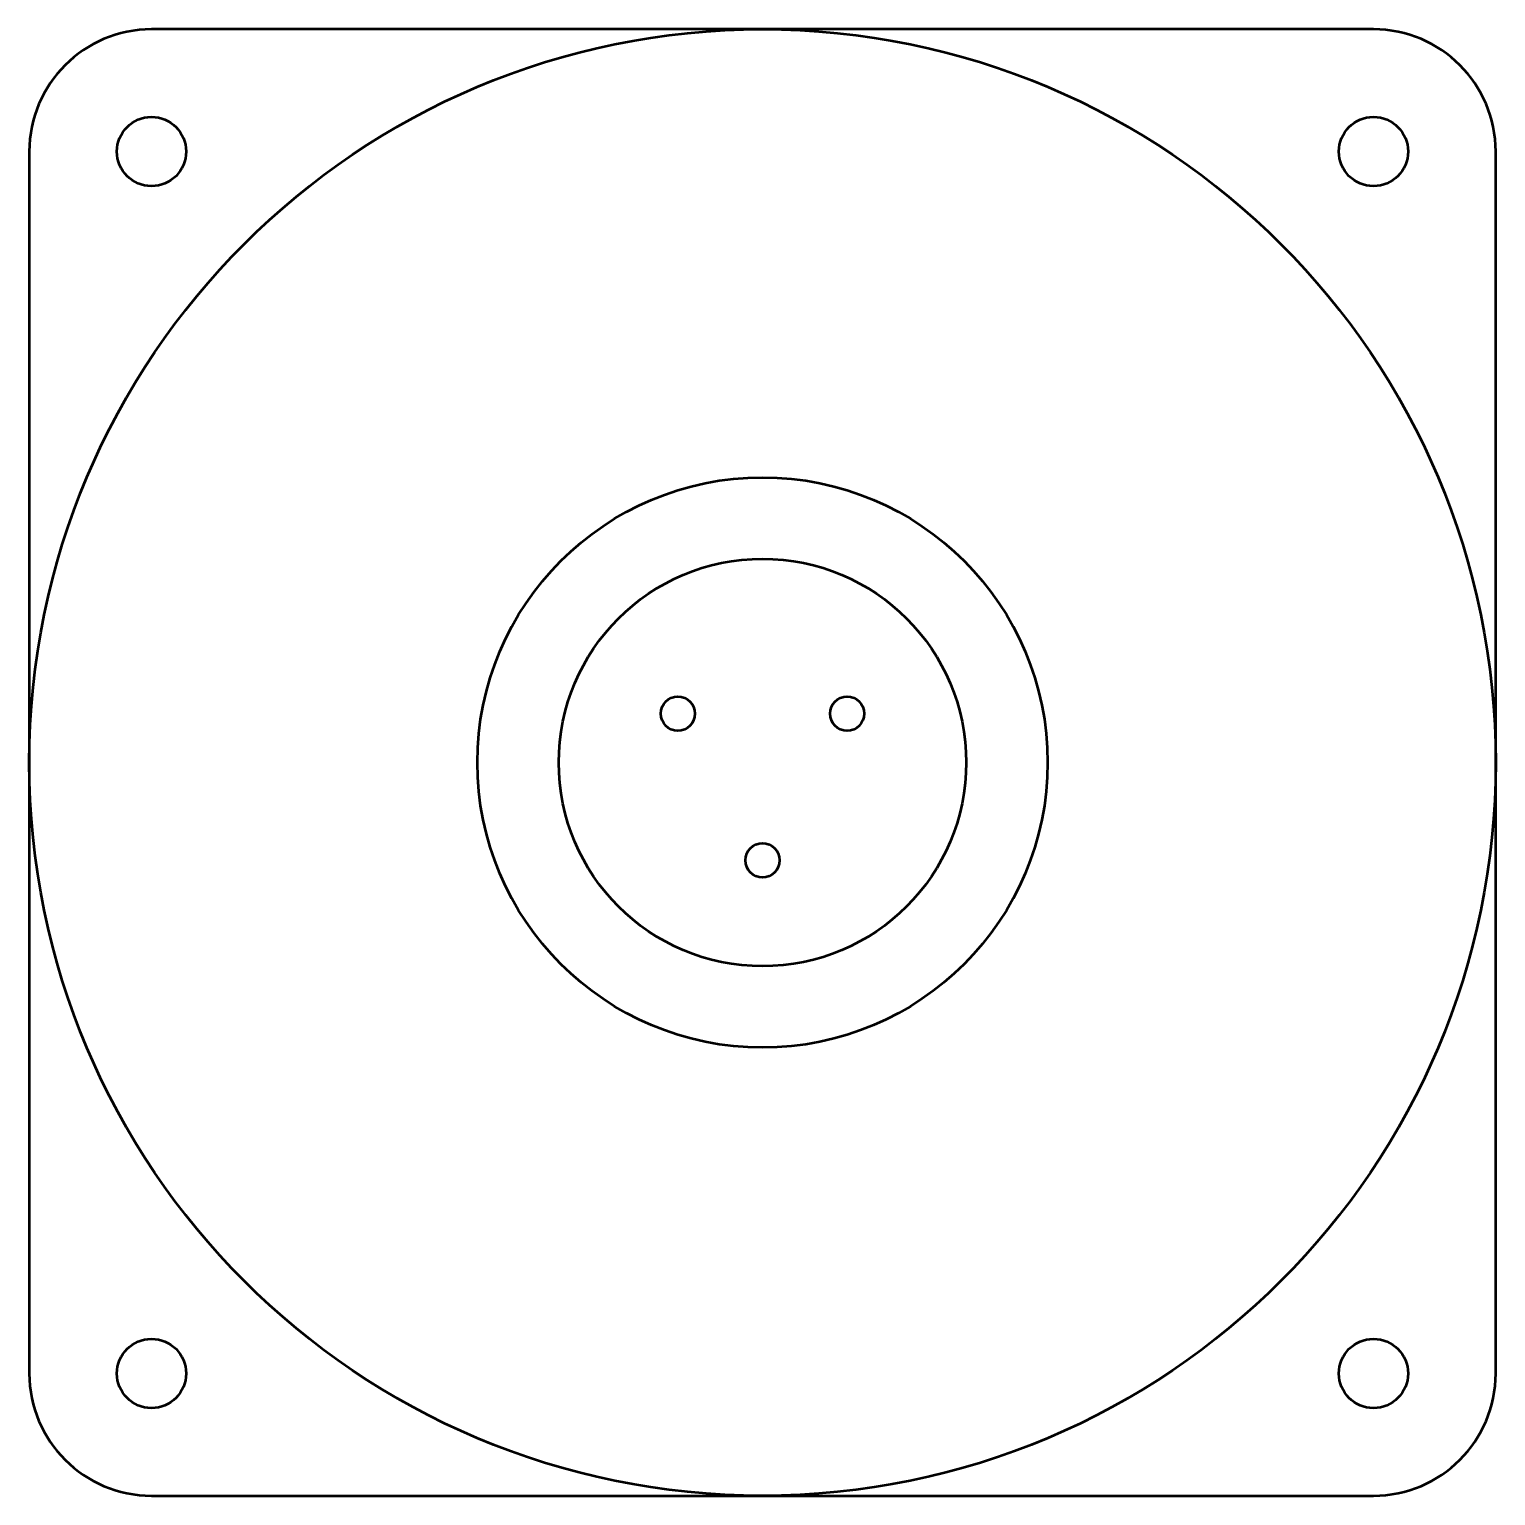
# Model space of a CAD drawing. Header units: millimetres. Extents: x 120 to 300, y 58 to 238.
import ezdxf

# ---------------------------------------------------------------- set-up
doc = ezdxf.new("R2010")
doc.units = ezdxf.units.MM
doc.layers.add('Visible (ISO)', color=7, linetype='Continuous', lineweight=50)

msp = doc.modelspace()

# ---------------------------------------------------------------- linework, layer by layer
at = {"layer": 'Visible (ISO)'}
for p, q in [((210, 238.5), (135, 238.5)), ((285, 238.5), (210, 238.5)), ((120, 223.5), (120, 148.5)), ((300, 148.5), (300, 223.5)), ((120, 148.5), (120, 73.5)), ((300, 73.5), (300, 148.5)), ((135, 58.5), (210, 58.5)), ((210, 58.5), (285, 58.5))]:
    msp.add_line(p, q, dxfattribs=at)
for centre, radius in [((210, 148.5), 90), ((135, 223.5), 4.25), ((285, 223.5), 4.25), ((210, 148.5), 35), ((210, 148.5), 25), ((199.61, 154.5), 2.1), ((220.39, 154.5), 2.1), ((210, 136.5), 2.1), ((135, 73.5), 4.25), ((285, 73.5), 4.25)]:
    msp.add_circle(centre, radius, dxfattribs=at)
for centre, start, end in [((135, 223.5), 90, 180), ((285, 223.5), 0, 90), ((135, 73.5), 180, 270), ((285, 73.5), 270, 0)]:
    msp.add_arc(centre, 15, start, end, dxfattribs=at)

doc.saveas('drawing.dxf')
